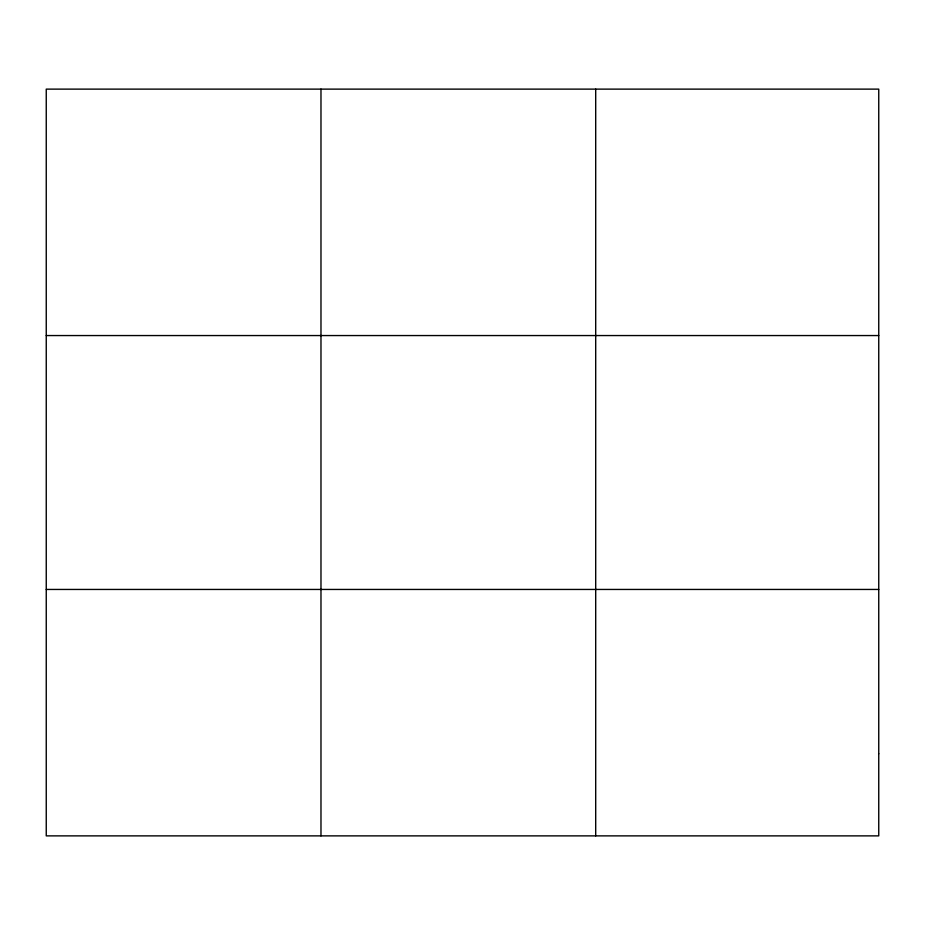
<?xml version="1.0" encoding="UTF-8"?>
<svg xmlns="http://www.w3.org/2000/svg" width="925" height="925" viewBox="0 0 925 925"><rect width="100%" height="100%" fill="white"/><g stroke="black" fill="none" stroke-linecap="round" stroke-linejoin="round"><path stroke-width="1.39" d="M320.975 835.876L320.975 89.124M595.7 835.876L595.7 89.124M46.25 335.555L878.75 335.555M46.25 589.445L878.75 589.445M878.75 753.736L878.75 835.876L46.25 835.876L46.25 89.124L878.75 89.124L878.75 753.736"/></g></svg>
